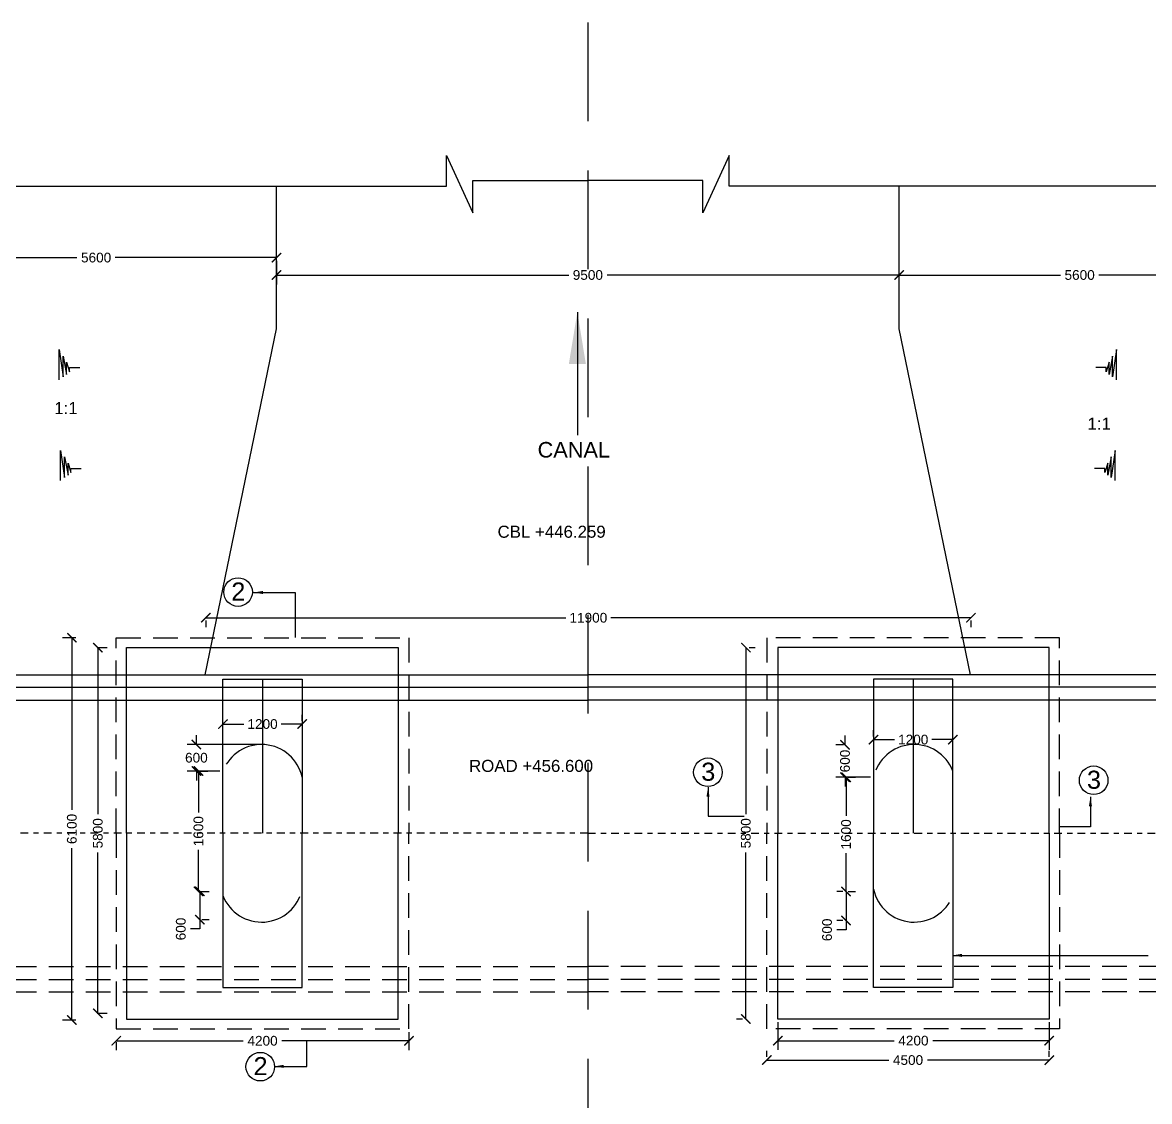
# Model space of a CAD drawing. Header units: inches. Extents: x 450 to 17534, y 459 to 10656.
# Drawn here: x 621.57 to 643.31, y 477.02 to 497.85 of the extents above; entities that cross this region are included whole.
import ezdxf

# ---------------------------------------------------------------- set-up
doc = ezdxf.new("R2010")
doc.units = ezdxf.units.IN
doc.header["$LTSCALE"] = 15
doc.header["$MEASUREMENT"] = 0
doc.linetypes.add('DASHDOT', pattern=[1, 0.5, -0.25, 0, -0.25])
doc.linetypes.add('HIDDEN', pattern=[9.525, 6.35, -3.175])
for name, color, linetype in [('DRAWING', 7, 'Continuous'), ('HATCH', 7, 'Continuous'), ('TEXT', 255, 'Continuous')]:
    doc.layers.add(name, color=color, linetype=linetype)
doc.styles.get("Standard").update_dxf_attribs({"font": 'arial.ttf'})
doc.styles.add('TIMES NEW ROMAN', font='times.ttf')
doc.dimstyles.new('dig', dxfattribs={"dimtxt": 0.1875, "dimasz": 0.18, "dimexe": 0.18, "dimexo": 0.0625, "dimgap": 0.09, "dimtad": 0, "dimtih": 1, "dimtoh": 1, "dimdec": 4, "dimzin": 0, "dimdsep": 46, "dimtxsty": 'Standard', "dimblk": 'ARCHTICK', "dimcen": 0.09, "dimadec": 0, "dimazin": 0, "dimtfac": 1, "dimtdec": 4, "dimtofl": 0, "dimtmove": 0, "dimatfit": 3, "dimldrblk": 'ARCHTICK', "dimfxl": 1, "dimtolj": 1, "dimtzin": 0, "dimarcsym": 0})
doc.dimstyles.new('ISO-25', dxfattribs={"dimtxt": 0.636364, "dimasz": 1, "dimexe": 1.25, "dimexo": 0.625, "dimtad": 0, "dimtih": 1, "dimtoh": 1, "dimlfac": 100, "dimtxsty": 'TIMES NEW ROMAN', "dimcen": 2.5, "dimadec": 0, "dimazin": 0, "dimtfac": 1, "dimtmove": 0, "dimatfit": 3, "dimfxl": 1, "dimarcsym": 0})
doc.dimstyles.get("Standard").update_dxf_attribs({"dimtxt": 0.18, "dimasz": 0.18, "dimexe": 0.18, "dimexo": 0.0625, "dimgap": 0.09, "dimtad": 0, "dimtih": 1, "dimtoh": 1, "dimdec": 4, "dimzin": 0, "dimdsep": 46, "dimtxsty": 'Standard', "dimcen": 0.09, "dimadec": 0, "dimazin": 0, "dimtfac": 1, "dimtdec": 4, "dimtofl": 0, "dimtmove": 0, "dimatfit": 3, "dimfxl": 1, "dimtolj": 1, "dimtzin": 0, "dimarcsym": 0})

# ---------------------------------------------------------------- blocks, each defined once
blk = doc.blocks.new('_ArchTick')
at = {"color": 0, "linetype": 'ByBlock', "const_width": 0.15}
blk.add_lwpolyline([(-0.5, -0.5), (0.5, 0.5)], dxfattribs=at)
blk = doc.blocks.new('*D89')
at = {"layer": 'Defpoints', "color": 0, "ltscale": 0.02, "transparency": 16777216}
for p in [(619.505, 493.419), (626.467, 493.311), (626.467, 493.311)]:
    blk.add_point(p, dxfattribs=at)
at = {"layer": 'HATCH', "color": 0, "lineweight": -2, "ltscale": 0.02, "transparency": 16777216}
for p, q in [((626.467, 493.374), (626.467, 493.491)), ((619.505, 493.356), (619.505, 493.131)), ((619.505, 493.311), (622.616, 493.311)), ((626.467, 493.311), (623.355, 493.311))]:
    blk.add_line(p, q, dxfattribs=at)
at = {"layer": 'HATCH', "color": 0, "lineweight": -2, "ltscale": 0.02, "transparency": 16777216, "xscale": 0.18, "yscale": 0.18, "zscale": 0.18, "rotation": 180}
blk.add_blockref('_ArchTick', (619.505, 493.311), dxfattribs=at)
at = {"layer": 'HATCH', "color": 0, "lineweight": -2, "ltscale": 0.02, "transparency": 16777216, "xscale": 0.18, "yscale": 0.18, "zscale": 0.18}
blk.add_blockref('_ArchTick', (626.467, 493.311), dxfattribs=at)
at = {"layer": 'HATCH', "color": 0, "ltscale": 0.02, "transparency": 16777216, "insert": (622.986, 493.311), "char_height": 0.1875, "attachment_point": 5}
blk.add_mtext('\\A1;5600', dxfattribs=at)
blk = doc.blocks.new('*D90')
at = {"layer": 'Defpoints', "color": 0, "ltscale": 0.02, "transparency": 16777216}
for p in [(626.467, 493.311), (638.486, 492.975), (638.486, 492.958)]:
    blk.add_point(p, dxfattribs=at)
at = {"layer": 'HATCH', "color": 0, "lineweight": -2, "ltscale": 0.02, "transparency": 16777216}
for p, q in [((626.467, 493.249), (626.467, 492.795)), ((638.486, 493.02), (638.486, 493.155)), ((626.467, 492.975), (632.107, 492.975)), ((638.486, 492.975), (632.846, 492.975))]:
    blk.add_line(p, q, dxfattribs=at)
at = {"layer": 'HATCH', "color": 0, "lineweight": -2, "ltscale": 0.02, "transparency": 16777216, "xscale": 0.18, "yscale": 0.18, "zscale": 0.18, "rotation": 180}
blk.add_blockref('_ArchTick', (626.467, 492.975), dxfattribs=at)
at = {"layer": 'HATCH', "color": 0, "lineweight": -2, "ltscale": 0.02, "transparency": 16777216, "xscale": 0.18, "yscale": 0.18, "zscale": 0.18}
blk.add_blockref('_ArchTick', (638.486, 492.975), dxfattribs=at)
at = {"layer": 'HATCH', "color": 0, "ltscale": 0.02, "transparency": 16777216, "insert": (632.476, 492.975), "char_height": 0.1875, "attachment_point": 5}
blk.add_mtext('\\A1;9500', dxfattribs=at)
blk = doc.blocks.new('*D91')
at = {"layer": 'Defpoints', "color": 0, "ltscale": 0.02, "transparency": 16777216}
for p in [(638.486, 492.975), (645.448, 492.975), (645.448, 492.975)]:
    blk.add_point(p, dxfattribs=at)
at = {"layer": 'HATCH', "color": 0, "lineweight": -2, "ltscale": 0.02, "transparency": 16777216}
for p, q in [((638.486, 493.038), (638.486, 493.155)), ((645.448, 493.038), (645.448, 493.155)), ((638.486, 492.975), (641.597, 492.975)), ((645.448, 492.975), (642.337, 492.975))]:
    blk.add_line(p, q, dxfattribs=at)
at = {"layer": 'HATCH', "color": 0, "lineweight": -2, "ltscale": 0.02, "transparency": 16777216, "xscale": 0.18, "yscale": 0.18, "zscale": 0.18, "rotation": 180}
blk.add_blockref('_ArchTick', (638.486, 492.975), dxfattribs=at)
at = {"layer": 'HATCH', "color": 0, "lineweight": -2, "ltscale": 0.02, "transparency": 16777216, "xscale": 0.18, "yscale": 0.18, "zscale": 0.18}
blk.add_blockref('_ArchTick', (645.448, 492.975), dxfattribs=at)
at = {"layer": 'HATCH', "color": 0, "ltscale": 0.02, "transparency": 16777216, "insert": (641.967, 492.975), "char_height": 0.1875, "attachment_point": 5}
blk.add_mtext('\\A1;5600', dxfattribs=at)
blk = doc.blocks.new('*D105')
at = {"layer": 'Defpoints', "color": 0, "ltscale": 0.02, "transparency": 16777216}
for p in [(625.433, 484.307), (626.963, 484.307), (626.963, 484.307)]:
    blk.add_point(p, dxfattribs=at)
at = {"layer": 'HATCH', "color": 0, "lineweight": -2, "ltscale": 0.02, "transparency": 16777216}
for p, q in [((625.433, 484.369), (625.433, 484.487)), ((626.963, 484.369), (626.963, 484.487)), ((625.433, 484.307), (625.837, 484.307)), ((626.963, 484.307), (626.559, 484.307))]:
    blk.add_line(p, q, dxfattribs=at)
at = {"layer": 'HATCH', "color": 0, "lineweight": -2, "ltscale": 0.02, "transparency": 16777216, "xscale": 0.18, "yscale": 0.18, "zscale": 0.18, "rotation": 180}
blk.add_blockref('_ArchTick', (625.433, 484.307), dxfattribs=at)
at = {"layer": 'HATCH', "color": 0, "lineweight": -2, "ltscale": 0.02, "transparency": 16777216, "xscale": 0.18, "yscale": 0.18, "zscale": 0.18}
blk.add_blockref('_ArchTick', (626.963, 484.307), dxfattribs=at)
at = {"layer": 'HATCH', "color": 0, "ltscale": 0.02, "transparency": 16777216, "insert": (626.198, 484.307), "char_height": 0.1875, "attachment_point": 5}
blk.add_mtext('\\A1;1200', dxfattribs=at)
blk = doc.blocks.new('*D106')
at = {"layer": 'Defpoints', "color": 0, "ltscale": 0.02, "transparency": 16777216}
for p in [(624.921, 483.913), (626.198, 483.913), (625.433, 483.401)]:
    blk.add_point(p, dxfattribs=at)
at = {"layer": 'HATCH', "color": 0, "lineweight": -2, "ltscale": 0.02, "transparency": 16777216}
for p, q in [((626.135, 483.913), (624.741, 483.913)), ((624.921, 483.913), (624.921, 484.093)), ((625.371, 483.401), (624.741, 483.401)), ((624.921, 483.401), (624.921, 483.221))]:
    blk.add_line(p, q, dxfattribs=at)
at = {"layer": 'HATCH', "color": 0, "lineweight": -2, "ltscale": 0.02, "transparency": 16777216, "xscale": 0.18, "yscale": 0.18, "zscale": 0.18}
for p, rotation in [((624.921, 483.913), 270), ((624.921, 483.401), 90)]:
    blk.add_blockref('_ArchTick', p, dxfattribs=dict(at, rotation=rotation))
at = {"layer": 'HATCH', "color": 0, "ltscale": 0.02, "transparency": 16777216, "insert": (624.921, 483.657), "char_height": 0.1875, "attachment_point": 5}
blk.add_mtext('\\A1;600', dxfattribs=at)
blk = doc.blocks.new('*D107')
at = {"layer": 'Defpoints', "color": 0, "ltscale": 0.02, "transparency": 16777216}
for p in [(624.921, 483.401), (624.921, 481.078), (624.961, 481.078)]:
    blk.add_point(p, dxfattribs=at)
at = {"layer": 'HATCH', "color": 0, "lineweight": -2, "ltscale": 0.02, "transparency": 16777216}
for p, q in [((624.961, 483.401), (624.961, 482.6)), ((624.984, 483.401), (625.141, 483.401)), ((624.961, 481.078), (624.961, 481.879)), ((624.984, 481.078), (625.141, 481.078))]:
    blk.add_line(p, q, dxfattribs=at)
at = {"layer": 'HATCH', "color": 0, "lineweight": -2, "ltscale": 0.02, "transparency": 16777216, "xscale": 0.18, "yscale": 0.18, "zscale": 0.18}
for p, rotation in [((624.961, 483.401), 90), ((624.961, 481.078), 270)]:
    blk.add_blockref('_ArchTick', p, dxfattribs=dict(at, rotation=rotation))
at = {"layer": 'HATCH', "color": 0, "ltscale": 0.02, "transparency": 16777216, "insert": (624.961, 482.239), "char_height": 0.1875, "attachment_point": 5, "rotation": 90}
blk.add_mtext('\\A1;1600', dxfattribs=at)
blk = doc.blocks.new('*D108')
at = {"layer": 'Defpoints', "color": 0, "ltscale": 0.02, "transparency": 16777216}
for p in [(624.961, 481.078), (624.961, 480.532), (624.987, 480.532)]:
    blk.add_point(p, dxfattribs=at)
at = {"layer": 'HATCH', "color": 0, "lineweight": -2, "ltscale": 0.02, "transparency": 16777216}
for p, q in [((624.987, 481.078), (624.987, 480.532)), ((625.023, 481.078), (625.167, 481.078)), ((624.987, 480.532), (624.987, 480.352)), ((625.023, 480.532), (625.167, 480.532)), ((624.987, 480.352), (624.807, 480.352))]:
    blk.add_line(p, q, dxfattribs=at)
at = {"layer": 'HATCH', "color": 0, "lineweight": -2, "ltscale": 0.02, "transparency": 16777216, "xscale": 0.18, "yscale": 0.18, "zscale": 0.18}
for p, rotation in [((624.987, 481.078), 90), ((624.987, 480.532), 270)]:
    blk.add_blockref('_ArchTick', p, dxfattribs=dict(at, rotation=rotation))
at = {"layer": 'HATCH', "color": 0, "ltscale": 0.02, "transparency": 16777216, "insert": (624.621, 480.352), "char_height": 0.1875, "attachment_point": 5, "rotation": 90}
blk.add_mtext('\\A1;600', dxfattribs=at)
blk = doc.blocks.new('*D109')
at = {"layer": 'Defpoints', "color": 0, "ltscale": 0.02, "transparency": 16777216}
for p in [(622.947, 485.785), (622.947, 478.726), (623.019, 478.726)]:
    blk.add_point(p, dxfattribs=at)
at = {"layer": 'HATCH', "color": 0, "lineweight": -2, "ltscale": 0.02, "transparency": 16777216}
for p, q in [((623.009, 485.785), (623.199, 485.785)), ((623.019, 485.785), (623.019, 482.568)), ((623.019, 478.726), (623.019, 481.829)), ((623.009, 478.726), (623.199, 478.726))]:
    blk.add_line(p, q, dxfattribs=at)
at = {"layer": 'HATCH', "color": 0, "lineweight": -2, "ltscale": 0.02, "transparency": 16777216, "xscale": 0.18, "yscale": 0.18, "zscale": 0.18}
for p, rotation in [((623.019, 485.785), 90), ((623.019, 478.726), 270)]:
    blk.add_blockref('_ArchTick', p, dxfattribs=dict(at, rotation=rotation))
at = {"layer": 'HATCH', "color": 0, "ltscale": 0.02, "transparency": 16777216, "insert": (623.019, 482.199), "char_height": 0.1875, "attachment_point": 5, "rotation": 90}
blk.add_mtext('\\A1;5800', dxfattribs=at)
blk = doc.blocks.new('*D110')
at = {"layer": 'Defpoints', "color": 0, "ltscale": 0.02, "transparency": 16777216}
for p in [(622.659, 485.973), (622.518, 478.593), (622.659, 478.593)]:
    blk.add_point(p, dxfattribs=at)
at = {"layer": 'HATCH', "color": 0, "lineweight": -2, "ltscale": 0.02, "transparency": 16777216}
for p, q in [((622.597, 485.973), (622.338, 485.973)), ((622.518, 485.973), (622.518, 482.653)), ((622.518, 478.593), (622.518, 481.913)), ((622.597, 478.593), (622.338, 478.593))]:
    blk.add_line(p, q, dxfattribs=at)
at = {"layer": 'HATCH', "color": 0, "lineweight": -2, "ltscale": 0.02, "transparency": 16777216, "xscale": 0.18, "yscale": 0.18, "zscale": 0.18}
for p, rotation in [((622.518, 485.973), 90), ((622.518, 478.593), 270)]:
    blk.add_blockref('_ArchTick', p, dxfattribs=dict(at, rotation=rotation))
at = {"layer": 'HATCH', "color": 0, "ltscale": 0.02, "transparency": 16777216, "insert": (622.518, 482.283), "char_height": 0.1875, "attachment_point": 5, "rotation": 90}
blk.add_mtext('\\A1;6100', dxfattribs=at)
blk = doc.blocks.new('*D111')
at = {"layer": 'Defpoints', "color": 0, "ltscale": 0.02, "transparency": 16777216}
for p in [(625.103, 486.369), (639.868, 486.369), (639.868, 486.359)]:
    blk.add_point(p, dxfattribs=at)
at = {"layer": 'HATCH', "color": 0, "lineweight": -2, "ltscale": 0.02, "transparency": 16777216}
for p, q in [((625.103, 486.359), (632.052, 486.359)), ((625.103, 486.306), (625.103, 486.179)), ((639.868, 486.359), (632.919, 486.359)), ((639.868, 486.306), (639.868, 486.179))]:
    blk.add_line(p, q, dxfattribs=at)
at = {"layer": 'HATCH', "color": 0, "lineweight": -2, "ltscale": 0.02, "transparency": 16777216, "xscale": 0.18, "yscale": 0.18, "zscale": 0.18, "rotation": 180}
blk.add_blockref('_ArchTick', (625.103, 486.359), dxfattribs=at)
at = {"layer": 'HATCH', "color": 0, "lineweight": -2, "ltscale": 0.02, "transparency": 16777216, "xscale": 0.18, "yscale": 0.18, "zscale": 0.18}
blk.add_blockref('_ArchTick', (639.868, 486.359), dxfattribs=at)
at = {"layer": 'HATCH', "color": 0, "ltscale": 0.02, "transparency": 16777216, "insert": (632.486, 486.359), "char_height": 0.1875, "attachment_point": 5}
blk.add_mtext('\\A1;11900', dxfattribs=at)
blk = doc.blocks.new('*D112')
at = {"layer": 'Defpoints', "color": 0, "ltscale": 0.02, "transparency": 16777216}
for p in [(635.525, 485.785), (635.525, 478.613), (635.525, 478.613)]:
    blk.add_point(p, dxfattribs=at)
at = {"layer": 'HATCH', "color": 0, "lineweight": -2, "ltscale": 0.02, "transparency": 16777216}
for p, q in [((635.525, 485.785), (635.525, 482.568)), ((635.587, 485.785), (635.705, 485.785)), ((635.525, 478.613), (635.525, 481.829)), ((635.462, 478.613), (635.345, 478.613))]:
    blk.add_line(p, q, dxfattribs=at)
at = {"layer": 'HATCH', "color": 0, "lineweight": -2, "ltscale": 0.02, "transparency": 16777216, "xscale": 0.18, "yscale": 0.18, "zscale": 0.18}
for p, rotation in [((635.525, 485.785), 90), ((635.525, 478.613), 270)]:
    blk.add_blockref('_ArchTick', p, dxfattribs=dict(at, rotation=rotation))
at = {"layer": 'HATCH', "color": 0, "ltscale": 0.02, "transparency": 16777216, "insert": (635.525, 482.199), "char_height": 0.1875, "attachment_point": 5, "rotation": 90}
blk.add_mtext('\\A1;5800', dxfattribs=at)
blk = doc.blocks.new('*D113')
at = {"layer": 'Defpoints', "color": 0, "ltscale": 0.02, "transparency": 16777216}
for p in [(637.99, 484.007), (639.52, 484.007), (639.52, 484.007)]:
    blk.add_point(p, dxfattribs=at)
at = {"layer": 'HATCH', "color": 0, "lineweight": -2, "ltscale": 0.02, "transparency": 16777216}
for p, q in [((637.99, 484.07), (637.99, 484.187)), ((639.52, 484.07), (639.52, 484.187)), ((637.99, 484.007), (638.394, 484.007)), ((639.52, 484.007), (639.116, 484.007))]:
    blk.add_line(p, q, dxfattribs=at)
at = {"layer": 'HATCH', "color": 0, "lineweight": -2, "ltscale": 0.02, "transparency": 16777216, "xscale": 0.18, "yscale": 0.18, "zscale": 0.18, "rotation": 180}
blk.add_blockref('_ArchTick', (637.99, 484.007), dxfattribs=at)
at = {"layer": 'HATCH', "color": 0, "lineweight": -2, "ltscale": 0.02, "transparency": 16777216, "xscale": 0.18, "yscale": 0.18, "zscale": 0.18}
blk.add_blockref('_ArchTick', (639.52, 484.007), dxfattribs=at)
at = {"layer": 'HATCH', "color": 0, "ltscale": 0.02, "transparency": 16777216, "insert": (638.755, 484.007), "char_height": 0.1875, "attachment_point": 5}
blk.add_mtext('\\A1;1200', dxfattribs=at)
blk = doc.blocks.new('*D114')
at = {"layer": 'Defpoints', "color": 0, "ltscale": 0.02, "transparency": 16777216}
for p in [(637.472, 483.909), (637.439, 483.28), (637.99, 483.28)]:
    blk.add_point(p, dxfattribs=at)
at = {"layer": 'HATCH', "color": 0, "lineweight": -2, "ltscale": 0.02, "transparency": 16777216}
for p, q in [((637.409, 483.909), (637.259, 483.909)), ((637.439, 483.909), (637.439, 484.089)), ((637.928, 483.28), (637.259, 483.28)), ((637.439, 483.28), (637.439, 483.1))]:
    blk.add_line(p, q, dxfattribs=at)
at = {"layer": 'HATCH', "color": 0, "lineweight": -2, "ltscale": 0.02, "transparency": 16777216, "xscale": 0.18, "yscale": 0.18, "zscale": 0.18}
for p, rotation in [((637.439, 483.909), 270), ((637.439, 483.28), 90)]:
    blk.add_blockref('_ArchTick', p, dxfattribs=dict(at, rotation=rotation))
at = {"layer": 'HATCH', "color": 0, "ltscale": 0.02, "transparency": 16777216, "insert": (637.439, 483.594), "char_height": 0.1875, "attachment_point": 5, "rotation": 90}
blk.add_mtext('\\A1;600', dxfattribs=at)
blk = doc.blocks.new('*D115')
at = {"layer": 'Defpoints', "color": 0, "ltscale": 0.02, "transparency": 16777216}
for p in [(637.439, 483.28), (637.439, 481.076), (637.459, 481.076)]:
    blk.add_point(p, dxfattribs=at)
at = {"layer": 'HATCH', "color": 0, "lineweight": -2, "ltscale": 0.02, "transparency": 16777216}
for p, q in [((637.459, 483.28), (637.459, 482.538)), ((637.501, 483.28), (637.639, 483.28)), ((637.459, 481.076), (637.459, 481.817)), ((637.501, 481.076), (637.639, 481.076))]:
    blk.add_line(p, q, dxfattribs=at)
at = {"layer": 'HATCH', "color": 0, "lineweight": -2, "ltscale": 0.02, "transparency": 16777216, "xscale": 0.18, "yscale": 0.18, "zscale": 0.18}
for p, rotation in [((637.459, 483.28), 90), ((637.459, 481.076), 270)]:
    blk.add_blockref('_ArchTick', p, dxfattribs=dict(at, rotation=rotation))
at = {"layer": 'HATCH', "color": 0, "ltscale": 0.02, "transparency": 16777216, "insert": (637.459, 482.178), "char_height": 0.1875, "attachment_point": 5, "rotation": 90}
blk.add_mtext('\\A1;1600', dxfattribs=at)
blk = doc.blocks.new('*D116')
at = {"layer": 'Defpoints', "color": 0, "ltscale": 0.02, "transparency": 16777216}
for p in [(637.459, 481.076), (637.459, 480.515), (637.459, 480.515)]:
    blk.add_point(p, dxfattribs=at)
at = {"layer": 'HATCH', "color": 0, "lineweight": -2, "ltscale": 0.02, "transparency": 16777216}
for p, q in [((637.396, 481.076), (637.279, 481.076)), ((637.459, 481.076), (637.459, 480.515)), ((637.396, 480.515), (637.279, 480.515)), ((637.459, 480.515), (637.459, 480.335)), ((637.459, 480.335), (637.279, 480.335))]:
    blk.add_line(p, q, dxfattribs=at)
at = {"layer": 'HATCH', "color": 0, "lineweight": -2, "ltscale": 0.02, "transparency": 16777216, "xscale": 0.18, "yscale": 0.18, "zscale": 0.18}
for p, rotation in [((637.459, 481.076), 90), ((637.459, 480.515), 270)]:
    blk.add_blockref('_ArchTick', p, dxfattribs=dict(at, rotation=rotation))
at = {"layer": 'HATCH', "color": 0, "ltscale": 0.02, "transparency": 16777216, "insert": (637.093, 480.335), "char_height": 0.1875, "attachment_point": 5, "rotation": 90}
blk.add_mtext('\\A1;600', dxfattribs=at)
blk = doc.blocks.new('*D117')
at = {"layer": 'Defpoints', "color": 0, "ltscale": 0.02, "transparency": 16777216}
for p in [(636.141, 478.613), (641.378, 478.613), (641.378, 478.196)]:
    blk.add_point(p, dxfattribs=at)
at = {"layer": 'HATCH', "color": 0, "lineweight": -2, "ltscale": 0.02, "transparency": 16777216}
for p, q in [((636.141, 478.55), (636.141, 478.016)), ((641.378, 478.55), (641.378, 478.016)), ((636.141, 478.196), (638.386, 478.196)), ((641.378, 478.196), (639.133, 478.196))]:
    blk.add_line(p, q, dxfattribs=at)
at = {"layer": 'HATCH', "color": 0, "lineweight": -2, "ltscale": 0.02, "transparency": 16777216, "xscale": 0.18, "yscale": 0.18, "zscale": 0.18, "rotation": 180}
blk.add_blockref('_ArchTick', (636.141, 478.196), dxfattribs=at)
at = {"layer": 'HATCH', "color": 0, "lineweight": -2, "ltscale": 0.02, "transparency": 16777216, "xscale": 0.18, "yscale": 0.18, "zscale": 0.18}
blk.add_blockref('_ArchTick', (641.378, 478.196), dxfattribs=at)
at = {"layer": 'HATCH', "color": 0, "ltscale": 0.02, "transparency": 16777216, "insert": (638.759, 478.196), "char_height": 0.1875, "attachment_point": 5}
blk.add_mtext('\\A1;4200', dxfattribs=at)
blk = doc.blocks.new('*D118')
at = {"layer": 'Defpoints', "color": 0, "ltscale": 0.02, "transparency": 16777216}
for p in [(635.929, 477.821), (641.381, 477.821), (641.381, 477.821)]:
    blk.add_point(p, dxfattribs=at)
at = {"layer": 'HATCH', "color": 0, "lineweight": -2, "ltscale": 0.02, "transparency": 16777216}
for p, q in [((635.929, 477.883), (635.929, 478.001)), ((635.929, 477.821), (638.282, 477.821)), ((641.381, 477.821), (639.029, 477.821)), ((641.381, 477.883), (641.381, 478.001))]:
    blk.add_line(p, q, dxfattribs=at)
at = {"layer": 'HATCH', "color": 0, "lineweight": -2, "ltscale": 0.02, "transparency": 16777216, "xscale": 0.18, "yscale": 0.18, "zscale": 0.18, "rotation": 180}
blk.add_blockref('_ArchTick', (635.929, 477.821), dxfattribs=at)
at = {"layer": 'HATCH', "color": 0, "lineweight": -2, "ltscale": 0.02, "transparency": 16777216, "xscale": 0.18, "yscale": 0.18, "zscale": 0.18}
blk.add_blockref('_ArchTick', (641.381, 477.821), dxfattribs=at)
at = {"layer": 'HATCH', "color": 0, "ltscale": 0.02, "transparency": 16777216, "insert": (638.655, 477.821), "char_height": 0.1875, "attachment_point": 5}
blk.add_mtext('\\A1;4500', dxfattribs=at)
blk = doc.blocks.new('*D138')
at = {"layer": 'Defpoints', "color": 0, "ltscale": 0.02, "transparency": 16777216}
for p in [(629.024, 478.424), (623.373, 478.229), (629.024, 478.193)]:
    blk.add_point(p, dxfattribs=at)
at = {"layer": 'HATCH', "color": 0, "lineweight": -2, "ltscale": 0.02, "transparency": 16777216}
for p, q in [((629.024, 478.362), (629.024, 478.013)), ((623.373, 478.193), (625.825, 478.193)), ((623.373, 478.167), (623.373, 478.013)), ((629.024, 478.193), (626.572, 478.193))]:
    blk.add_line(p, q, dxfattribs=at)
at = {"layer": 'HATCH', "color": 0, "lineweight": -2, "ltscale": 0.02, "transparency": 16777216, "xscale": 0.18, "yscale": 0.18, "zscale": 0.18, "rotation": 180}
blk.add_blockref('_ArchTick', (623.373, 478.193), dxfattribs=at)
at = {"layer": 'HATCH', "color": 0, "lineweight": -2, "ltscale": 0.02, "transparency": 16777216, "xscale": 0.18, "yscale": 0.18, "zscale": 0.18}
blk.add_blockref('_ArchTick', (629.024, 478.193), dxfattribs=at)
at = {"layer": 'HATCH', "color": 0, "ltscale": 0.02, "transparency": 16777216, "insert": (626.198, 478.193), "char_height": 0.1875, "attachment_point": 5}
blk.add_mtext('\\A1;4200', dxfattribs=at)

msp = doc.modelspace()

# ---------------------------------------------------------------- linework, layer by layer
at = {"layer": 'DRAWING', "linetype": 'HIDDEN', "ltscale": 0.005}
for p, q in [((623.37298, 485.97313), (629.02364, 485.97313)), ((623.37298, 482.19871), (623.37298, 485.97313)), ((629.02364, 485.97313), (629.02364, 482.19871)), ((641.57984, 485.97313), (635.92918, 485.97313)), ((635.92918, 485.97313), (635.92918, 482.19871)), ((641.57984, 482.19871), (641.57984, 485.97313)), ((623.37298, 482.19871), (623.37298, 478.42429)), ((629.02364, 478.42429), (629.02364, 482.19871)), ((635.92918, 478.42429), (635.92918, 482.19871)), ((641.57984, 482.19871), (641.57984, 478.42429)), ((623.37298, 478.42429), (629.02364, 478.42429)), ((641.57984, 478.42429), (635.92918, 478.42429))]:
    msp.add_line(p, q, dxfattribs=at)
at = {"layer": 'DRAWING', "ltscale": 0.02}
for p, q in [((623.57484, 485.78453), (628.81212, 485.78453)), ((623.57484, 482.19871), (623.57484, 485.78453)), ((628.81212, 485.78453), (628.81212, 482.19871)), ((641.37797, 485.78453), (636.1407, 485.78453)), ((636.1407, 485.78453), (636.1407, 482.19871)), ((641.37797, 482.19871), (641.37797, 485.78453)), ((625.43307, 485.17723), (626.9627, 485.17723)), ((625.43307, 482.19871), (625.43307, 485.17723)), ((626.9627, 485.17723), (626.9627, 482.19871)), ((639.51975, 485.17723), (637.99012, 485.17723)), ((637.99012, 485.17723), (637.99012, 482.19871)), ((639.51975, 482.19871), (639.51975, 485.17723)), ((623.57484, 482.19871), (623.57484, 478.61288)), ((625.43307, 482.19871), (625.43307, 479.22018)), ((626.9627, 479.22018), (626.9627, 482.19871)), ((628.81212, 478.61288), (628.81212, 482.19871)), ((636.1407, 478.61288), (636.1407, 482.19871)), ((637.99012, 479.22018), (637.99012, 482.19871)), ((639.51975, 482.19871), (639.51975, 479.22018)), ((641.37797, 482.19871), (641.37797, 478.61288)), ((625.43307, 479.22018), (626.9627, 479.22018)), ((639.51975, 479.22018), (637.99012, 479.22018)), ((623.57484, 478.61288), (628.81212, 478.61288)), ((641.37797, 478.61288), (636.1407, 478.61288))]:
    msp.add_line(p, q, dxfattribs=at)
at = {"layer": 'DRAWING', "linetype": 'HIDDEN', "ltscale": 0.02}
msp.add_lwpolyline([(632.47641, 497.84912), (632.47641, 469.57244)], dxfattribs=at)
at = {"layer": 'DRAWING', "ltscale": 0.02}
for points in [[(605.07371, 494.68786), (629.74733, 494.68786), (629.74733, 495.28188), (630.25538, 494.17494), (630.25538, 494.79914), (632.47641, 494.79914)], [(659.8791, 494.68786), (635.20549, 494.68786), (635.20549, 495.28188), (634.69744, 494.17494), (634.69744, 494.79914), (632.47641, 494.79914)], [(625.09064, 485.25764), (626.46656, 491.93469), (626.46656, 494.68786)], [(639.86217, 485.25764), (638.48626, 491.93469), (638.48626, 494.68786)], [(622.2731, 490.95391), (622.2731, 491.5366), (622.34892, 491.0107), (622.34892, 491.40828), (622.41626, 491.05488), (622.41626, 491.29048), (622.47102, 491.10746), (622.47102, 491.1874), (622.67096, 491.1874)], [(642.67971, 490.95391), (642.67971, 491.5366), (642.6039, 491.0107), (642.6039, 491.40828), (642.53655, 491.05488), (642.53655, 491.29048), (642.4818, 491.10746), (642.4818, 491.1874), (642.28185, 491.1874)], [(622.30093, 489.00833), (622.30093, 489.59102), (622.37675, 489.06512), (622.37675, 489.4627), (622.44409, 489.1093), (622.44409, 489.3449), (622.49885, 489.16188), (622.49885, 489.24183), (622.69879, 489.24183)], [(642.65188, 489.00833), (642.65188, 489.59102), (642.57607, 489.06512), (642.57607, 489.4627), (642.50872, 489.1093), (642.50872, 489.3449), (642.45397, 489.16188), (642.45397, 489.24183), (642.25402, 489.24183)], [(613.50245, 485.25764), (632.47641, 485.25764)], [(651.45037, 485.25764), (632.47641, 485.25764)], [(613.50245, 485.01819), (632.47641, 485.01819)], [(626.19788, 485.17723), (626.19788, 482.19871)], [(651.45037, 485.01819), (632.47641, 485.01819)], [(638.75493, 485.17723), (638.75493, 482.19871)], [(613.50245, 484.76745), (632.47641, 484.76745)], [(651.45037, 484.76745), (632.47641, 484.76745)]]:
    msp.add_lwpolyline(points, dxfattribs=at)
at = {"layer": 'DRAWING', "linetype": 'DASHDOT', "ltscale": 0.02}
for points in [[(632.47641, 482.19871), (600.95562, 482.19871), (600.95562, 483.56528)], [(632.47641, 482.19871), (663.9972, 482.19871), (663.9972, 483.56528)]]:
    msp.add_lwpolyline(points, dxfattribs=at)
at = {"layer": 'DRAWING', "linetype": 'HIDDEN', "ltscale": 0.005}
for points in [[(613.50245, 479.62997), (632.47641, 479.62997)], [(651.45037, 479.62997), (632.47641, 479.62997)], [(613.50245, 479.37923), (632.47641, 479.37923)], [(651.45037, 479.37923), (632.47641, 479.37923)], [(613.50245, 479.13977), (632.47641, 479.13977)], [(651.45037, 479.13977), (632.47641, 479.13977)]]:
    msp.add_lwpolyline(points, dxfattribs=at)
at = {"layer": 'DRAWING', "linetype": 'HIDDEN', "ltscale": 0.02}
for centre, start, end in [((626.17994, 483.1133), 11.993224, 158.957396), ((638.77288, 483.1133), 21.042604, 168.006776), ((626.17994, 481.28411), 201.042604, 348.006776), ((638.77288, 481.28411), 191.993224, 338.957396)]:
    msp.add_arc(centre, 0.80023, start, end, dxfattribs=at)
at = {"layer": 'TEXT'}
for centre in [(625.72444, 486.85519), (634.79403, 483.37676), (642.23782, 483.22196), (626.15324, 477.69385)]:
    msp.add_circle(centre, 0.27621, dxfattribs=at)

# ---------------------------------------------------------------- texts
at = {"layer": 'TEXT', "attachment_point": 1}
for s, insert, char_height, width in [('1:1', (622.17731, 490.52224), 0.232639, 2.3103196), ('1:1', (642.11915, 490.2232), 0.232639, 2.3103196), ('CANAL', (631.50608, 489.75225), 0.3, 1.3855375), ('CBL +446.259', (630.73342, 488.13671), 0.2326387, 2.7481468), ('2', (625.59493, 487.04059), 0.34896, 7.8070281), ('ROAD +456.600', (630.18314, 483.61648), 0.2326387, 2.7481468), ('3', (634.66452, 483.56217), 0.34896, 7.8070281), ('3', (642.10831, 483.40737), 0.34896, 7.8070281), ('2', (626.02374, 477.87926), 0.34896, 7.8070281)]:
    msp.add_mtext(s, dxfattribs=dict(at, insert=insert, char_height=char_height, width=width))

# ---------------------------------------------------------------- dimensions: what is measured, and where the dimension line sits
at = {"layer": 'HATCH', "ltscale": 0.02}
for base, p1, p2, text, picture, middle in [((626.46656, 493.31127), (619.5049, 493.41889), (626.46656, 493.31127), '5600', '*D89', (622.98573, 493.31127)), ((638.48626, 492.97505), (626.46656, 493.31127), (638.48626, 492.95773), '9500', '*D90', (632.47641, 492.97505)), ((645.44791, 492.97505), (638.48626, 492.97505), (645.44791, 492.97505), '5600', '*D91', (641.96708, 492.97505)), ((639.86829, 486.35911), (625.10291, 486.36867), (639.86829, 486.36867), '11900', '*D111', (632.4856, 486.35911)), ((626.9627, 484.3068), (625.43307, 484.3068), (626.9627, 484.3068), '1200', '*D105', (626.19788, 484.3068)), ((639.51975, 484.00711), (637.99012, 484.00711), (639.51975, 484.00711), '1200', '*D113', (638.75493, 484.00711)), ((641.37797, 478.19561), (636.1407, 478.61288), (641.37797, 478.61288), '4200', '*D117', (638.75933, 478.19561)), ((629.02364, 478.19309), (623.37298, 478.22901), (629.02364, 478.42429), '4200', '*D138', (626.19831, 478.19309)), ((641.38115, 477.82065), (635.92918, 477.82065), (641.38115, 477.82065), '4500', '*D118', (638.65517, 477.82065))]:
    dim = msp.add_linear_dim(base=base, p1=p1, p2=p2, text=text, dimstyle='dig', dxfattribs=at)
    dim.commit()
    dim.dimension.update_dxf_attribs({"geometry": picture, "text_midpoint": middle})
for base, p1, p2, text, picture, middle in [((622.51795, 478.59305), (622.65947, 485.97313), (622.65947, 478.59305), '6100', '*D110', (622.51795, 482.28309)), ((623.01883, 478.72618), (622.94675, 485.78453), (622.94675, 478.72618), '5800', '*D109', (623.01883, 482.19871))]:
    dim = msp.add_linear_dim(base=base, p1=p1, p2=p2, angle=90, text=text, dimstyle='dig', dxfattribs=at)
    dim.commit()
    dim.dimension.update_dxf_attribs({"geometry": picture, "text_midpoint": middle, "dimtype": 160, "text_rotation": 90})
for base, p1, p2, text, picture, middle in [((635.52479, 478.61288), (635.52479, 485.78453), (635.52479, 478.61288), '5800', '*D112', (635.52479, 482.19871)), ((637.43856, 483.27959), (637.47198, 483.90895), (637.99012, 483.27959), '600', '*D114', (637.43856, 483.59427)), ((624.96077, 481.07813), (624.92115, 483.40063), (624.92115, 481.07813), '1600', '*D107', (624.96077, 482.23938)), ((637.45872, 481.07559), (637.43856, 483.27959), (637.43856, 481.07559), '1600', '*D115', (637.45872, 482.17759)), ((624.98663, 480.5324), (624.96077, 481.07813), (624.96077, 480.5324), '600', '*D108', (624.62089, 480.3524)), ((637.45872, 480.51474), (637.45872, 481.07559), (637.45872, 480.51474), '600', '*D116', (637.09298, 480.33474))]:
    dim = msp.add_linear_dim(base=base, p1=p1, p2=p2, angle=90, text=text, dimstyle='dig', dxfattribs=at)
    dim.commit()
    dim.dimension.update_dxf_attribs({"geometry": picture, "text_midpoint": middle, "text_rotation": 90})
dim = msp.add_linear_dim(base=(624.92115, 483.91333), p1=(625.43307, 483.40063), p2=(626.19788, 483.91333), angle=90, text='600', dimstyle='dig', dxfattribs=at)
dim.commit()
dim.dimension.update_dxf_attribs({"geometry": '*D106', "text_midpoint": (624.92115, 483.65698)})

# ---------------------------------------------------------------- leaders
at = {"layer": 'DRAWING', "ltscale": 0.02}
msp.add_leader([(632.27318, 492.25903), (632.27318, 489.88712)], dimstyle='ISO-25', override={"dimgap": 0.625, "dimtad": 0}, dxfattribs=at)
at = {"layer": 'HATCH', "ltscale": 0.02}
for points in [[(626.02408, 486.84711), (626.8246, 486.84711), (626.8246, 485.98085)], [(634.7952, 483.0865), (634.7952, 482.52766), (635.49326, 482.52766)], [(642.17527, 482.90047), (642.17527, 482.32482), (641.57956, 482.32482)], [(639.51394, 479.84197), (643.29127, 479.84197)], [(626.42744, 477.69973), (627.04978, 477.69973), (627.04978, 478.19823)]]:
    msp.add_leader(points, dimstyle='Standard', override={"dimgap": 0.09, "dimtad": 0}, dxfattribs=at)

doc.saveas('drawing.dxf')
